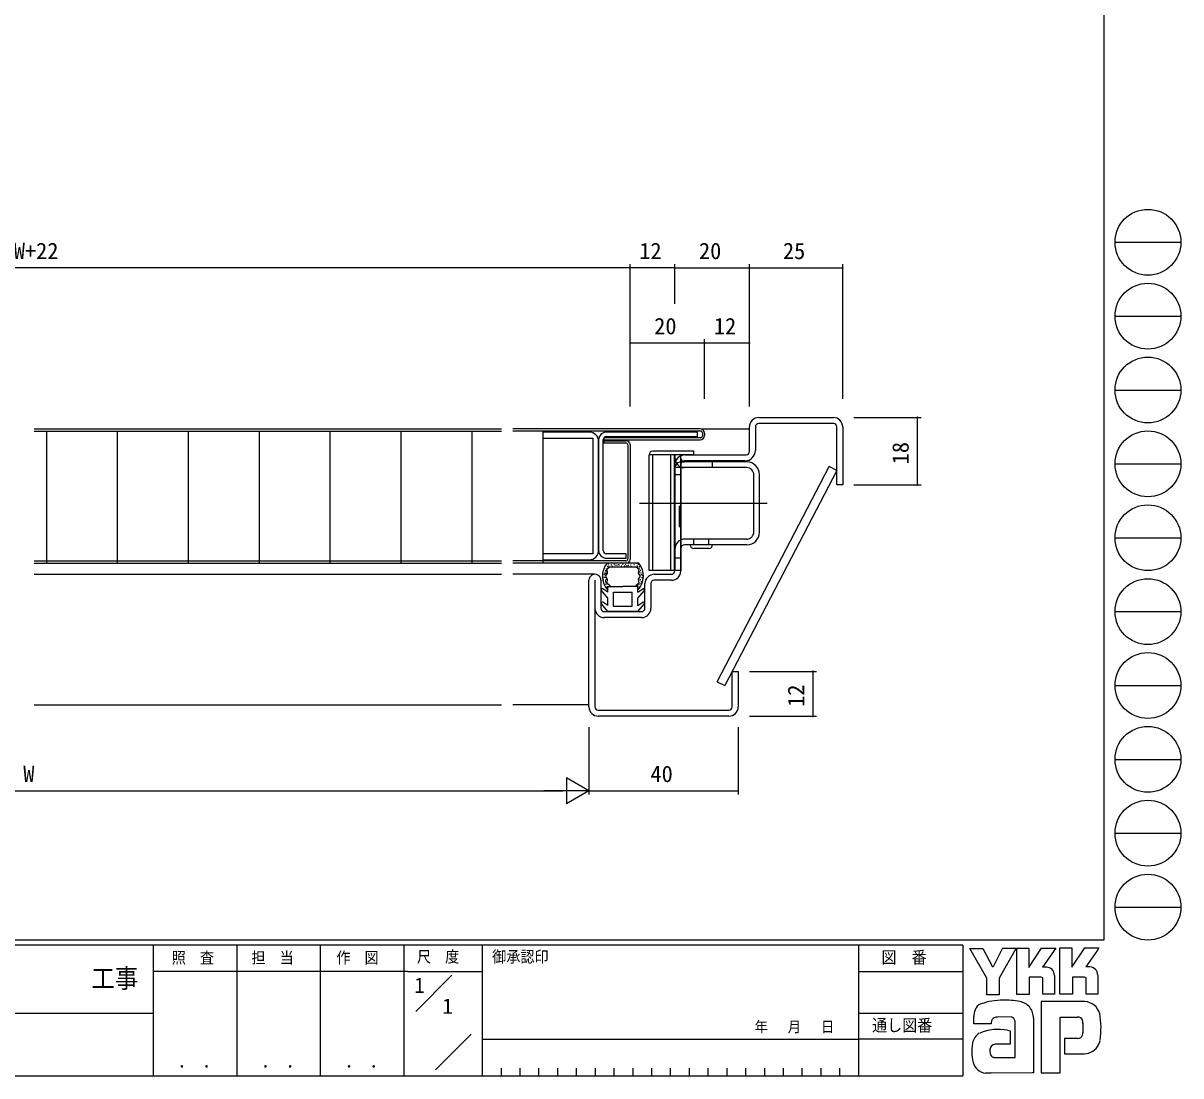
# Model space of a CAD drawing. Units: millimetres, scale not verified. Extents: x -397 to 397, y -282 to 282.
# Drawn here: x 86.5 to 396.7, y -282.1 to 0 of the extents above; entities that cross this region are included whole.
import ezdxf
from ezdxf.enums import TextEntityAlignment as Align

# ---------------------------------------------------------------- set-up
doc = ezdxf.new("R2010")
doc.units = ezdxf.units.MM
doc.header["$LTSCALE"] = 2
for name, color, linetype in [('0-1_USER1', 3, 'Continuous'), ('0-2_YKK_11', 7, 'Continuous'), ('0-3_YKK_12', 2, 'Continuous'), ('0-4_YKK_13', 4, 'Continuous'), ('0-6_YKK_D', 6, 'Continuous'), ('0-7_YKK_ZWAK', 7, 'Continuous')]:
    doc.layers.add(name, color=color, linetype=linetype)
doc.styles.add('ＭＳ ゴシック', font='')
doc.styles.get('ＭＳ ゴシック').set_extended_font_data('MS Gothic')

msp = doc.modelspace()

# ---------------------------------------------------------------- linework, layer by layer
at = {"layer": '0-2_YKK_11'}
for p, q in [((281.1, -114.8), (281.1, -108.2)), ((282.7, -108.2), (282.7, -114.5)), ((283.6, -105.7), (303.6, -105.7)), ((303.6, -107.3), (283.6, -107.3)), ((240.7, -111.7), (240.7, -141.3)), ((240.7, -141.3), (240.7, -112.1)), ((241.9, -141.3), (241.9, -111.7)), ((279.9, -117.3), (263.6, -117.3)), ((263.9, -115.7), (280.2, -115.7)), ((261.1, -146.8), (261.1, -118.5)), ((262.7, -118.2), (262.7, -146.8)), ((255.6, -147.7), (260.2, -147.7)), ((238.1, -183.2), (238.1, -149.3)), ((239.7, -149.3), (239.7, -183.2)), ((241.3, -149.3), (241.3, -156.8)), ((253.1, -156.8), (253.1, -150.2)), ((254.7, -150.2), (254.7, -156.8)), ((260.2, -149.3), (255.6, -149.3)), ((242.2, -157.7), (252.2, -157.7)), ((252.2, -159.3), (242.2, -159.3)), ((240.6, -184.1), (275.6, -184.1)), ((275.6, -185.7), (240.6, -185.7))]:
    msp.add_line(p, q, dxfattribs=at)
for points in [[(306.1, -108.2), (306.1, -123.7), (304.5, -123.7), (304.5, -108.2)], [(238.2, -109.6), (225.7, -109.6), (225.7, -111.2), (239.1, -111.2)], [(239.1, -111.2), (239.1, -142.2), (225.7, -142.2), (225.7, -143.8), (238.2, -143.8)], [(242.8, -110.8), (267.2, -110.8), (267.2, -109.6), (242.8, -109.6)], [(242.8, -143.4), (248.05, -143.4), (248.05, -142.2), (242.8, -142.2)], [(276.5, -183.2), (276.5, -173.7), (278.1, -173.7), (278.1, -183.2)]]:
    msp.add_lwpolyline(points, dxfattribs=at)
for centre, radius, start, end in [((283.6, -108.2), 2.5, 89.99998, 180.00002), ((283.6, -108.2), 0.9, 89.99998, 180.00002), ((303.6, -108.2), 2.5, 0, 89.99998), ((303.6, -108.2), 0.9, 0, 89.99998), ((238.2, -112.1), 2.5, 0.00001, 89.99999), ((242.8, -111.7), 2.1, 90.00001, 179.99999), ((242.8, -111.7), 0.9, 90.00001, 179.99999), ((279.9, -114.5), 2.8, 270, 0), ((263.9, -118.5), 2.8, 89.99998, 180.00002), ((263.6, -118.2), 0.9, 89.99998, 180.00002), ((280.2, -114.8), 0.9, 270, 0), ((238.2, -141.3), 2.5, 270.00001, 359.99999), ((242.8, -141.3), 2.1, 180.00001, 269.99999), ((242.8, -141.3), 0.9, 180.00001, 269.99999), ((239.7, -149.3), 1.6, 0, 180.00054), ((255.6, -150.2), 2.5, 89.99998, 180.00002), ((260.2, -146.8), 0.9, 270, 0), ((260.2, -146.8), 2.5, 270, 0), ((255.6, -150.2), 0.9, 89.99998, 180.00002), ((242.2, -156.8), 2.5, 180.00002, 270), ((242.2, -156.8), 0.9, 180.00099, 270), ((252.2, -156.8), 0.9, 270, 0), ((252.2, -156.8), 2.5, 270, 0), ((240.6, -183.2), 2.5, 180.00002, 270), ((240.6, -183.2), 0.9, 180.00002, 270), ((275.6, -183.2), 0.9, 270, 0), ((275.6, -183.2), 2.5, 270, 0)]:
    msp.add_arc(centre, radius, start, end, dxfattribs=at)
at = {"layer": '0-3_YKK_12'}
for p, q in [((268.126, -108.7), (281.1, -108.7)), ((89.4, -147.7), (214.7, -147.7)), ((239.7, -147.7), (217.7, -147.7)), ((89.4, -182.7), (214.7, -182.7)), ((238.1, -182.7), (217.7, -182.7))]:
    msp.add_line(p, q, dxfattribs=at)
at = {"layer": '0-4_YKK_13'}
for p, q in [((89.4, -108.7), (214.7, -108.7)), ((89.4, -109.3), (214.7, -109.3)), ((92.7, -109.3), (92.7, -144.7)), ((111.7, -109.3), (111.7, -144.7)), ((130.7, -109.3), (130.7, -144.7)), ((149.7, -109.3), (149.7, -144.7)), ((168.7, -109.3), (168.7, -144.7)), ((187.7, -109.3), (187.7, -144.7)), ((206.7, -109.3), (206.7, -144.7)), ((267.9, -108.7), (217.7, -108.7)), ((268, -109.3), (217.7, -109.3)), ((225.7, -109.3), (225.7, -144.7)), ((268.5, -109.8), (268.5, -110.6)), ((269.1, -109.9), (269.1, -110.5)), ((242.1, -111.9), (248.1, -111.9)), ((248.5, -113), (248.5, -143.6)), ((249.1, -112.9), (249.1, -143.708)), ((266.2, -115.7), (254.2, -115.7)), ((254.2, -146.7), (254.2, -115.7)), ((255.2, -146.7), (255.2, -115.7)), ((260.05, -146.7), (260.05, -115.7)), ((261.05, -146.7), (261.05, -115.7)), ((261.2, -146.7), (261.2, -115.7)), ((262.7, -115.7), (261.2, -115.7)), ((262.7, -117.6), (262.7, -115.7)), ((263.7, -117.6), (262.7, -117.6)), ((262.7, -119.1), (262.7, -117.6)), ((280.4, -117.6), (263.7, -117.6)), ((271.2, -119.1), (271.2, -117.6)), ((271.2, -119.1), (271.2, -117.7)), ((262.7, -119.1), (261.2, -119.1)), ((271.2, -119.1), (262.7, -119.1)), ((262.7, -140.8), (262.7, -119.1)), ((280.3, -119.1), (271.2, -119.1)), ((272.446, -176.475), (302.46, -118.819)), ((304.5, -119.881), (274.486, -177.537)), ((304.5, -119.881), (302.46, -118.819)), ((262.7, -121.05), (261.2, -121.05)), ((282.3, -136.3), (282.3, -121.1)), ((283.8, -136.4), (283.8, -121)), ((285.895, -128.7), (251.624, -128.7)), ((262.7, -129.55), (262.25, -129.55)), ((262.25, -129.55), (262.25, -134.85)), ((261.2, -135.9), (261.05, -136.05)), ((262.25, -134.85), (262.7, -134.85)), ((280.3, -138.3), (263.6, -138.3)), ((266.2, -139.8), (266.2, -138.3)), ((270.2, -139.8), (270.2, -138.3)), ((262.7, -146.7), (262.7, -140.8)), ((280.4, -139.8), (263.7, -139.8)), ((270.2, -140.8), (266.2, -140.8)), ((89.4, -144.1), (214.7, -144.1)), ((89.4, -144.7), (214.7, -144.7)), ((248, -144.1), (217.7, -144.1)), ((248.1, -144.7), (217.7, -144.7)), ((251.443, -144.7), (242.957, -144.7)), ((242.967, -145.485), (243.167, -145.485)), ((243.158, -145.784), (243.358, -145.784)), ((243.218, -144.853), (243.418, -144.853)), ((243.313, -145.402), (243.513, -145.402)), ((243.681, -145.7), (250.719, -145.7)), ((243.993, -145.198), (244.193, -145.198)), ((244.279, -145.484), (244.479, -145.484)), ((244.726, -145.001), (244.926, -145.001)), ((244.994, -145.269), (245.194, -145.269)), ((245.441, -145.287), (245.641, -145.287)), ((245.798, -145.055), (245.998, -145.055)), ((246.067, -145.198), (246.267, -145.198)), ((246.728, -145.43), (246.928, -145.43)), ((247.067, -145.019), (247.267, -145.019)), ((247.514, -145.43), (247.714, -145.43)), ((247.8, -145.091), (248, -145.091)), ((248.193, -145.377), (248.393, -145.377)), ((248.622, -145.234), (248.822, -145.234)), ((249.212, -145.18), (249.412, -145.18)), ((249.284, -145.573), (249.484, -145.573)), ((250.124, -145.109), (250.324, -145.109)), ((250.804, -144.734), (251.004, -144.734)), ((250.928, -145.394), (251.128, -145.394)), ((251.115, -145.497), (251.315, -145.497)), ((251.234, -144.996), (251.434, -144.996)), ((251.532, -145.605), (251.732, -145.605)), ((262.7, -143.35), (261.2, -143.35)), ((242.108, -148.456), (242.308, -148.456)), ((242.12, -147.692), (242.32, -147.692)), ((242.251, -147.298), (242.451, -147.298)), ((242.287, -148.479), (242.487, -148.479)), ((242.323, -147.883), (242.523, -147.883)), ((242.418, -146.702), (242.618, -146.702)), ((242.526, -147.43), (242.726, -147.43)), ((242.633, -146.225), (242.833, -146.225)), ((242.657, -146.929), (242.857, -146.929)), ((242.693, -146.69), (242.893, -146.69)), ((250.995, -145.843), (251.195, -145.843)), ((251.401, -146.082), (251.601, -146.082)), ((251.592, -147), (251.792, -147)), ((251.806, -146.619), (252.006, -146.619)), ((252.009, -147.334), (252.209, -147.334)), ((252.033, -147.752), (252.233, -147.752)), ((252.164, -148.575), (252.364, -148.575)), ((252.331, -147.895), (252.531, -147.895)), ((252.367, -148.432), (252.567, -148.432)), ((261.05, -146.7), (254.2, -146.7)), ((262.7, -146.7), (261.2, -146.7)), ((243.2, -152.481), (241.852, -151.579)), ((241.917, -149.088), (242.117, -149.088)), ((242.449, -149.503), (242.649, -149.503)), ((242.454, -149.171), (242.654, -149.171)), ((242.496, -149.925), (242.696, -149.925)), ((242.555, -150.313), (242.755, -150.313)), ((242.681, -149.004), (242.881, -149.004)), ((242.883, -150.934), (243.083, -150.934)), ((243.2, -151), (247.2, -151)), ((243.2, -152.481), (243.2, -151)), ((251.2, -151), (247.2, -151)), ((251.129, -150.664), (251.329, -150.664)), ((251.2, -152.481), (251.2, -151)), ((251.2, -152.481), (252.548, -151.579)), ((251.422, -150.336), (251.622, -150.336)), ((251.481, -151.04), (251.681, -151.04)), ((251.759, -149.076), (251.959, -149.076)), ((251.903, -150.16), (252.103, -150.16)), ((251.962, -149.597), (252.162, -149.597)), ((252.319, -149.183), (252.519, -149.183)), ((243.2, -154.1), (241.456, -152.021)), ((243.2, -156.081), (243.2, -154.1)), ((244.7, -152.5), (249.7, -152.5)), ((244.7, -156.2), (244.7, -152.5)), ((251.2, -154.1), (252.944, -152.021)), ((251.2, -156.081), (251.2, -154.1)), ((243.2, -157.7), (241.456, -155.621)), ((243.2, -156.081), (241.852, -155.179)), ((251.2, -157.7), (243.2, -157.7)), ((251.2, -156.081), (252.548, -155.179)), ((251.2, -157.7), (252.944, -155.621)), ((272.446, -176.475), (274.486, -177.537))]:
    msp.add_line(p, q, dxfattribs=at)
for points in [[(268, -111.1), (242.1, -111.1), (242.1, -111.7), (267.9, -111.7)], [(242.1, -111.9), (242.1, -112.5), (248, -112.5)], [(266.2, -115.7), (266.2, -114.7), (255.2, -114.7)], [(243.625, -145.811), (242.858, -146.401), (242.983, -147.361), (242.72, -147.804), (242.5, -148.2), (242.983, -149.039), (242.858, -149.999), (243.625, -150.589)], [(250.775, -150.589), (251.542, -149.999), (251.417, -149.039), (251.9, -148.2), (251.68, -147.804), (251.417, -147.361), (251.542, -146.401), (250.775, -145.811)], [(244.7, -156.2), (249.7, -156.2), (249.7, -152.5)]]:
    msp.add_lwpolyline(points, dxfattribs=at)
for centre, radius, start, end in [((267.9, -109.9), 1.2, 0, 90), ((267.9, -110.5), 1.2, 270, 0), ((268, -109.8), 0.5, 0, 90), ((268, -110.6), 0.5, 270, 0), ((248, -113), 0.5, 0.00006, 90), ((248.1, -112.9), 1, 0, 90), ((255.2, -115.7), 1, 90, 180), ((263.6, -116.7), 2.4, 180, 270), ((262.7, -119.1), 1.5, 90, 135.9945), ((263.7, -116.6), 1, 180, 270), ((280.4, -121), 3.4, 0, 90), ((262.7, -119.1), 1.5, 135.9945, 180), ((280.3, -121.1), 2, 0, 90), ((280.3, -136.3), 2, 270, 0), ((280.4, -136.4), 3.4, 270, 0), ((263.6, -140.7), 2.4, 112.02431, 180), ((263.6, -140.7), 2.4, 90, 112.02431), ((263.7, -140.8), 1, 90, 180), ((266.2, -139.8), 1, 180, 270), ((270.2, -139.8), 1, 270, 0), ((247.2, -148.2), 5.5, 140.48036, 223.34175), ((248, -143.6), 0.5, 270, 0.00006), ((248.1, -143.7), 1, 270, 0), ((247.2, -148.2), 5.5, 316.65824, 39.51963), ((241.686, -151.829), 0.3, 56.21114, 220.00244), ((247.2, -148.2), 4.3, 213.7499, 220.62928), ((247.2, -148.2), 4.3, 319.37051, 326.2499), ((252.714, -151.829), 0.3, 319.99756, 123.78886), ((241.686, -155.429), 0.3, 56.21114, 220.00244), ((252.714, -155.429), 0.3, 319.99756, 123.78886)]:
    msp.add_arc(centre, radius, start, end, dxfattribs=at)
at = {"layer": '0-6_YKK_D'}
for p, q in [((249.1, -102.7), (249.1, -64.556)), ((249.1, -100.064), (249.1, -64.556)), ((261.1, -75.178), (261.1, -64.556)), ((261.1, -75.178), (261.1, -64.556)), ((281.1, -102.7), (281.1, -64.556)), ((281.1, -100.7), (281.1, -64.556)), ((306.1, -100.7), (306.1, -64.556)), ((249.1, -65.556), (-72.9, -65.556)), ((261.1, -65.556), (249.1, -65.556)), ((261.1, -65.556), (281.1, -65.556)), ((281.1, -65.556), (306.1, -65.556)), ((249.1, -97.179), (249.1, -84.7)), ((249.1, -85.7), (269.1, -85.7)), ((269.1, -96.378), (269.1, -84.7)), ((269.1, -100.7), (269.1, -84.7)), ((269.1, -85.7), (281.1, -85.7)), ((281.1, -100.7), (281.1, -84.7)), ((309.1, -105.7), (327.1, -105.7)), ((326.1, -123.7), (326.1, -105.7)), ((309.1, -123.7), (327.1, -123.7)), ((281.1, -173.7), (299.1, -173.7)), ((298.1, -173.7), (298.1, -185.7)), ((281.1, -185.7), (299.1, -185.7)), ((238.1, -188.7), (238.1, -206.7)), ((238.1, -188.7), (238.1, -206.7)), ((278.1, -188.7), (278.1, -206.7)), ((238.1, -205.7), (232.038, -202.2)), ((232.038, -202.2), (232.038, -209.2)), ((-54.9, -205.7), (231.1, -205.7)), ((238.1, -205.7), (225.976, -205.7)), ((238.1, -205.7), (232.038, -209.2)), ((238.1, -205.7), (278.1, -205.7))]:
    msp.add_line(p, q, dxfattribs=at)
for centre, start, end in [((249.1, -65.556), 0, 180), ((249.1, -65.556), 0, 180), ((249.1, -65.556), 180, 0), ((249.1, -65.556), 180, 0), ((261.1, -65.556), 0, 180), ((261.1, -65.556), 0, 180), ((261.1, -65.556), 180, 0), ((261.1, -65.556), 180, 0), ((281.1, -65.556), 0, 180), ((281.1, -65.556), 0, 180), ((281.1, -65.556), 180, 0), ((281.1, -65.556), 180, 0), ((306.1, -65.556), 0, 180), ((306.1, -65.556), 180, 0), ((249.1, -85.7), 0, 180), ((249.1, -85.7), 180, 0), ((269.1, -85.7), 0, 180), ((269.1, -85.7), 0, 180), ((269.1, -85.7), 180, 0), ((269.1, -85.7), 180, 0), ((281.1, -85.7), 0, 180), ((281.1, -85.7), 180, 0), ((326.1, -105.7), 90, 270), ((326.1, -105.7), 270, 90), ((326.1, -123.7), 90, 270), ((326.1, -123.7), 270, 90), ((298.1, -173.7), 90, 270), ((298.1, -173.7), 270, 90), ((298.1, -185.7), 90, 270), ((298.1, -185.7), 270, 90), ((278.1, -205.7), 0, 180), ((278.1, -205.7), 180, 0)]:
    msp.add_arc(centre, 0.106, start, end, dxfattribs=at)
at = {"layer": '0-7_YKK_ZWAK'}
for p, q in [((376.1, 279.3), (376.1, -245.7)), ((379.076, -58.716), (396.716, -58.716)), ((379.076, -78.512), (396.716, -78.512)), ((379.076, -98.308), (396.716, -98.308)), ((379.076, -118.104), (396.716, -118.104)), ((379.076, -137.9), (396.716, -137.9)), ((379.076, -157.696), (396.716, -157.696)), ((379.076, -177.492), (396.716, -177.492)), ((379.076, -197.288), (396.716, -197.288)), ((379.076, -217.084), (396.716, -217.084)), ((379.076, -236.88), (396.716, -236.88)), ((376.1, -245.7), (-393.9, -245.7)), ((338.3, -247.1), (-393.9, -247.1)), ((121.3, -247.1), (121.3, -282.1)), ((143.7, -247.1), (143.7, -282.1)), ((166.1, -247.1), (166.1, -282.1)), ((188.5, -247.1), (188.5, -282.1)), ((209.5, -247.1), (209.5, -282.1)), ((310.3, -247.1), (310.3, -282.1)), ((338.3, -247.1), (338.3, -282.1)), ((344.732, -255.899), (340.137, -248.006)), ((340.137, -248.006), (343.651, -248.006)), ((343.651, -248.006), (346.164, -252.709)), ((348.936, -247.898), (346.381, -252.871)), ((352.562, -247.898), (348.029, -255.926)), ((348.936, -247.898), (352.562, -247.898)), ((352.76, -260.331), (352.76, -247.925)), ((352.76, -247.925), (355.976, -247.925)), ((355.976, -253.023), (359.355, -247.871)), ((355.976, -247.925), (355.976, -253.023)), ((359.355, -247.871), (363.18, -247.871)), ((363.18, -247.871), (359.64, -253.006)), ((364.274, -260.223), (364.274, -247.817)), ((364.274, -247.817), (367.545, -247.817)), ((367.545, -253.008), (370.978, -247.817)), ((367.545, -247.817), (367.545, -253.008)), ((370.978, -247.817), (374.762, -247.817)), ((374.762, -247.817), (374.383, -248.465)), ((374.383, -248.465), (371.261, -252.925)), ((189.484, -254.099), (121.3, -254.099)), ((189.484, -254.099), (209.5, -254.099)), ((310.3, -254.1), (338.3, -254.1)), ((346.164, -252.709), (346.381, -252.871)), ((360.679, -253.006), (359.64, -253.006)), ((372.301, -252.925), (371.261, -252.925)), ((191.67, -264.836), (201.364, -255.143)), ((344.732, -260.358), (344.732, -255.899)), ((348.029, -255.926), (348.029, -260.358)), ((359.274, -255.682), (356.084, -255.682)), ((356.084, -255.682), (356.084, -260.331)), ((359.706, -255.844), (359.274, -255.682)), ((359.706, -260.25), (359.706, -255.844)), ((362.842, -255.169), (362.842, -260.25)), ((371.302, -260.196), (371.302, -255.817)), ((374.464, -255.169), (374.464, -260.196)), ((348.029, -260.358), (344.732, -260.358)), ((356.084, -260.331), (352.76, -260.331)), ((362.842, -260.25), (359.706, -260.25)), ((367.68, -260.223), (364.274, -260.223)), ((371.302, -260.146), (371.353, -260.196)), ((374.464, -260.196), (371.302, -260.196)), ((359.328, -262.196), (359.328, -281.306)), ((370.923, -262.196), (359.328, -262.196)), ((-7.5, -265.299), (121.3, -265.299)), ((310.3, -265.299), (338.3, -265.299)), ((351.246, -266.305), (347.548, -266.375)), ((357.22, -266.683), (357.22, -281.279)), ((364.355, -281.306), (364.355, -266.359)), ((364.355, -266.359), (369.004, -266.359)), ((350.273, -269.873), (350.976, -270.035)), ((352.327, -277.171), (352.327, -267.44)), ((370.473, -267.856), (370.491, -270.491)), ((196.972, -280.445), (206.496, -270.921)), ((209.5, -272.3), (310.3, -272.3)), ((338.3, -272.299), (310.3, -272.299)), ((350.976, -270.035), (350.976, -273.63)), ((369.113, -272.089), (365.572, -272.089)), ((365.572, -272.089), (365.572, -276.225)), ((350.976, -273.63), (346.981, -273.635)), ((370.896, -276.225), (371.978, -275.982)), ((346.705, -277.171), (352.327, -277.171)), ((351.895, -277.171), (352.246, -277.171)), ((352.327, -277.17), (352.328, -277.171)), ((365.572, -276.225), (370.896, -276.225)), ((-393.9, -282.1), (338.3, -282.1)), ((214.54, -280), (214.54, -282.1)), ((219.58, -280), (219.58, -282.1)), ((224.62, -280), (224.62, -282.1)), ((229.66, -280), (229.66, -282.1)), ((234.7, -280), (234.7, -282.1)), ((239.74, -280), (239.74, -282.1)), ((244.78, -280), (244.78, -282.1)), ((249.82, -280), (249.82, -282.1)), ((254.86, -280), (254.86, -282.1)), ((259.9, -280), (259.9, -282.1)), ((264.94, -280), (264.94, -282.1)), ((269.98, -280), (269.98, -282.1)), ((275.02, -280), (275.02, -282.1)), ((280.06, -280), (280.06, -282.1)), ((285.1, -280), (285.1, -282.1)), ((290.14, -280), (290.14, -282.1)), ((295.18, -280), (295.18, -282.1)), ((300.22, -280), (300.22, -282.1)), ((305.26, -280), (305.26, -282.1)), ((345.867, -281.36), (344.38, -281.36)), ((356.895, -281.333), (345.867, -281.36)), ((357.22, -281.279), (356.895, -281.333)), ((359.328, -281.306), (363.571, -281.306)), ((363.571, -281.306), (364.355, -281.306))]:
    msp.add_line(p, q, dxfattribs=at)
for points in [[(371.302, -255.817), (370.869, -255.655), (367.68, -255.655), (367.68, -260.223)], [(345.867, -268.17), (341.218, -268.17), (341.218, -266.241)]]:
    msp.add_lwpolyline(points, dxfattribs=at)
for centre in [(387.896, -58.716), (387.896, -78.512), (387.896, -98.308), (387.896, -118.104), (387.896, -137.9), (387.896, -157.696), (387.896, -177.492), (387.896, -197.288), (387.896, -217.084), (387.896, -236.88)]:
    msp.add_circle(centre, 8.82, dxfattribs=at)
for centre, radius, start, end in [((360.679, -255.169), 2.163, 0.00166, 89.99604), ((372.3, -255.088), 2.163, 0.00166, 89.99604), ((343.906, -265.155), 2.444, 109.02127, 161.51264), ((349.022, -279.501), 17.68, 89.89165, 109.30848), ((349.541, -282.563), 20.748, 78.7801, 91.46938), ((352.83, -266.596), 4.449, 40.66422, 80.31694), ((352.609, -266.585), 4.612, 358.78059, 38.76563), ((370.772, -266.54), 4.341, 14.44572, 87.08746), ((346.259, -266.266), 5.037, 158.41083, 179.71775), ((347.975, -268.107), 2.109, 138.46382, 181.71359), ((347.415, -268.071), 1.701, 85.50551, 126.78038), ((350.756, -267.854), 1.625, 14.7552, 72.44995), ((369.165, -267.579), 1.229, 16.43123, 96.91661), ((354.466, -269.287), 20.86, 350.99027, 10.67625), ((347.82, -282.954), 13.309, 79.38098, 112.05825), ((366.831, -268.308), 3.673, 4.93423, 17.03552), ((344.727, -274.027), 3.908, 121.82711, 169.08475), ((369.114, -270.784), 1.306, 269.95468, 342.90145), ((366.81, -270.141), 3.697, 343.6902, 354.75362), ((370.835, -271.845), 4.291, 285.44291, 349.90448), ((351.749, -275.495), 11.082, 168.76372, 199.80079), ((347.882, -275.428), 2.369, 171.08203, 216.71923), ((346.99, -275.079), 1.445, 90.33953, 178.03639), ((346.95, -275.665), 1.526, 230.9728, 260.75491), ((344.74, -277.543), 3.823, 207.31435, 263.59464)]:
    msp.add_arc(centre, radius, start, end, dxfattribs=at)

# ---------------------------------------------------------------- texts
at = {"layer": '0-1_USER1', "style": 'ＭＳ ゴシック'}
for p in [(191.3, -261.099), (198.833, -266.699)]:
    msp.add_text('1', height=4.106, dxfattribs=at).set_placement(p, align=Align.BOTTOM_LEFT)
at = {"layer": '0-6_YKK_D', "style": 'ＭＳ ゴシック'}
for s, p in [('DW=W+22', (74.98, -64.556)), ('12', (251.58, -64.556)), ('20', (267.58, -64.556)), ('25', (290.08, -64.556)), ('20', (255.58, -84.7)), ('12', (271.58, -84.7)), ('W', (86.5, -204.7)), ('40', (254.58, -204.7))]:
    msp.add_text(s, height=4.399, dxfattribs=at).set_placement(p, align=Align.BOTTOM_LEFT)
for s, p in [('18', (325.1, -118.22)), ('12', (297.1, -183.22))]:
    msp.add_text(s, height=4.399, rotation=90, dxfattribs=at).set_placement(p, align=Align.BOTTOM_LEFT)
at = {"layer": '0-7_YKK_ZWAK', "style": 'ＭＳ ゴシック', "width": 0.9}
for s, height, p in [('尺  度', 3.079, (192.012, -252.637)), ('御承認印', 3.079, (212.167, -252.633)), ('照  査', 3.079, (126.289, -252.88)), ('担  当', 3.079, (147.655, -252.88)), ('作  図', 3.079, (170.42, -252.862)), ('図\u3000番', 3.284, (316.498, -252.962)), ('工事', 5.132, (104.731, -260.056)), ('通し図番', 3.284, (313.979, -271.185)), ('年   月   日', 2.903, (282.476, -271.269)), (' ． ．', 3.592, (125.755, -281.046)), (' ． ．', 3.592, (148.155, -281.046)), (' ． ．', 3.592, (170.555, -281.046))]:
    msp.add_text(s, height=height, dxfattribs=at).set_placement(p, align=Align.BOTTOM_LEFT)

doc.saveas('drawing.dxf')
